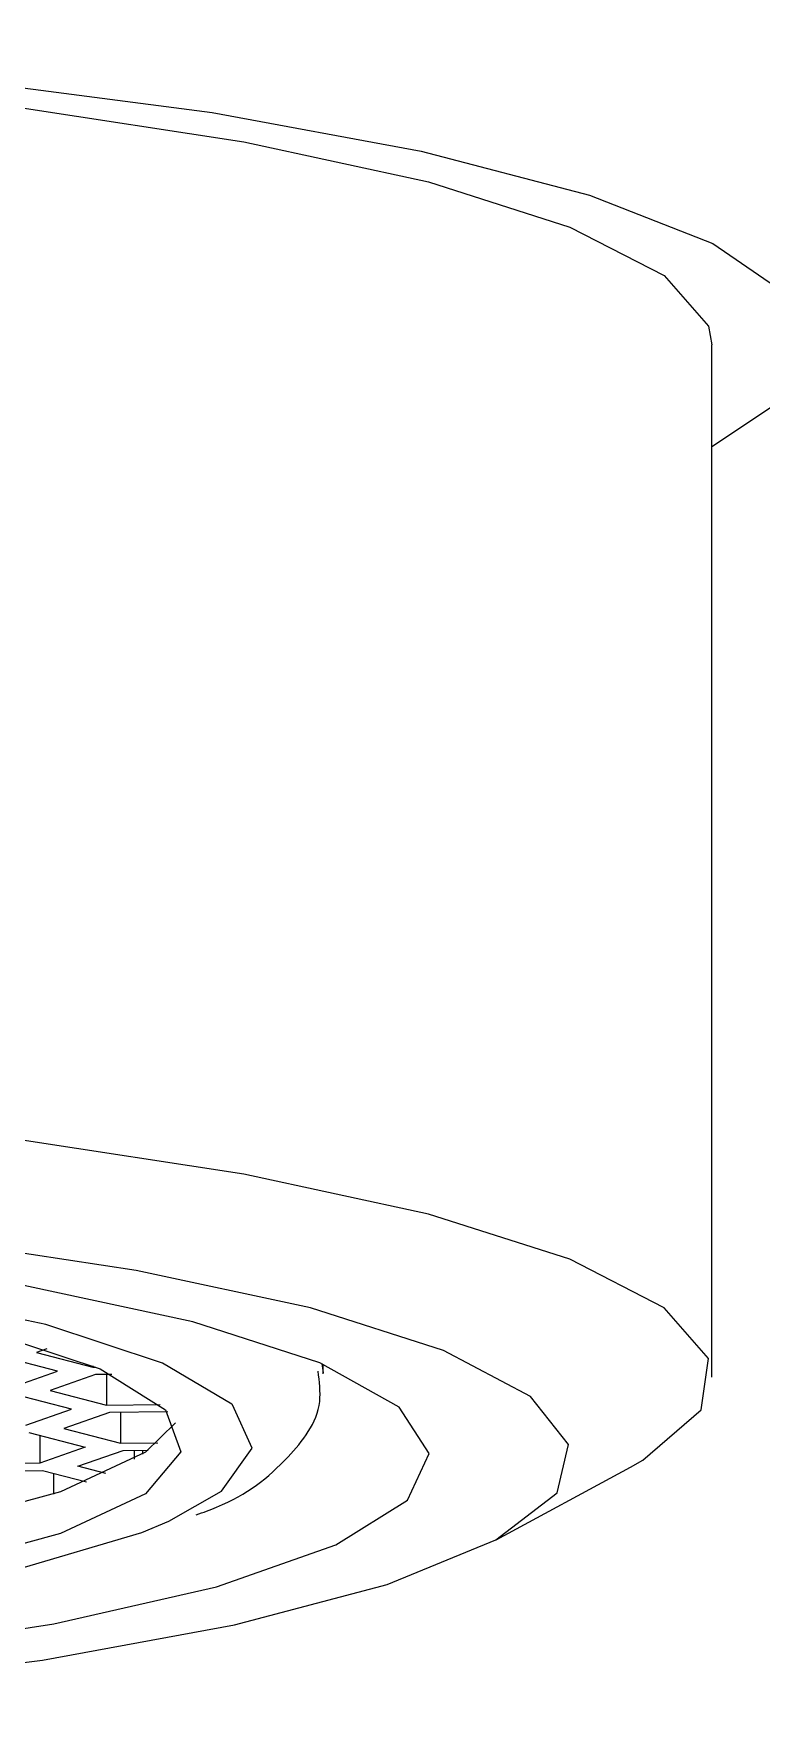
# Model space of a CAD drawing. Extents: x 14808 to 20058, y -13198 to -11680.
# Drawn here: x 19308.695 to 19309.982, y -12034.173 to -12031.175 of the extents above; entities that cross this region are included whole.
import ezdxf

# ---------------------------------------------------------------- set-up
doc = ezdxf.new("R2010")
doc.units = 0
doc.header["$LTSCALE"] = 7
doc.header["$MEASUREMENT"] = 0
doc.layers.add('Layer 5', color=7, linetype='CONTINUOUS')

# ---------------------------------------------------------------- blocks, each defined once
blk = doc.blocks.new('block 30')
at = {"layer": 'Layer 5', "color": 9, "lineweight": 25, "true_color": 0xc4c4c4}
blk.add_lwpolyline([(111.927, 54.696), (112.879, 55.212)], dxfattribs=at)
blk = doc.blocks.new('block 31')
at = {"layer": 'Layer 5', "color": 9, "lineweight": 25, "true_color": 0xc4c4c4}
blk.add_lwpolyline([(113.453, 55.848), (113.453, 63.158)], dxfattribs=at)
blk = doc.blocks.new('block 33')
at = {"layer": 'Layer 5', "color": 9, "lineweight": 25, "true_color": 0xc4c4c4}
blk.add_open_spline([(109.804, 54.873), (109.853, 54.891), (109.903, 54.909), (109.948, 54.928), (110.171, 55.02), (110.309, 55.131), (110.454, 55.285), (110.555, 55.393), (110.661, 55.523), (110.678, 55.676), (110.685, 55.744), (110.676, 55.817), (110.666, 55.89)], degree=3, knots=[0, 0, 0, 0, 1, 1, 1, 2, 2, 2, 3, 3, 3, 4, 4, 4, 4], dxfattribs=at)
blk = doc.blocks.new('block 36')
at = {"layer": 'Layer 5', "color": 9, "lineweight": 25, "true_color": 0xc4c4c4}
blk.add_lwpolyline([(110.703, 55.871), (110.703, 55.94)], dxfattribs=at)
blk = doc.blocks.new('block 91')
at = {"layer": 'Layer 5', "color": 9, "lineweight": 25, "true_color": 0xc4c4c4}
blk.add_lwpolyline([(89.453, 62.437), (89.138, 62.619), (88.79, 62.989), (88.807, 63.363), (89.188, 63.731), (89.921, 64.083), (90.986, 64.407), (92.353, 64.697), (93.981, 64.942), (95.824, 65.136), (97.828, 65.272), (99.938, 65.348), (102.091, 65.361), (104.225, 65.311), (106.28, 65.198), (108.195, 65.028), (109.917, 64.803), (111.396, 64.531), (112.588, 64.219), (113.46, 63.877), (113.986, 63.514), (114.153, 63.141), (113.953, 62.769), (113.453, 62.437)], dxfattribs=at)
blk = doc.blocks.new('block 93')
at = {"layer": 'Layer 5', "color": 9, "lineweight": 25, "true_color": 0xc4c4c4}
blk.add_lwpolyline([(89.453, 63.158), (89.527, 63.39), (89.94, 63.747), (90.703, 64.085), (91.793, 64.395), (93.176, 64.667), (94.81, 64.894), (96.647, 65.068), (98.63, 65.184), (100.697, 65.238), (102.789, 65.229), (104.839, 65.158), (106.787, 65.025), (108.573, 64.836), (110.142, 64.596), (111.447, 64.312), (112.449, 63.993), (113.116, 63.649), (113.429, 63.29), (113.453, 63.158)], dxfattribs=at)
blk = doc.blocks.new('block 97')
at = {"layer": 'Layer 5', "color": 9, "lineweight": 25, "true_color": 0xc4c4c4}
blk.add_lwpolyline([(111.447, 57.002), (110.142, 57.286), (108.573, 57.526), (106.787, 57.715), (104.839, 57.848), (102.789, 57.92), (100.697, 57.929), (98.63, 57.874), (96.647, 57.758), (94.81, 57.584), (93.176, 57.357), (91.793, 57.085), (90.703, 56.775), (89.94, 56.437), (89.527, 56.081), (89.477, 55.718), (89.79, 55.359), (90.026, 55.212)], dxfattribs=at)
blk = doc.blocks.new('block 98')
at = {"layer": 'Layer 5', "color": 9, "lineweight": 25, "true_color": 0xc4c4c4}
blk.add_lwpolyline([(112.879, 55.212), (112.965, 55.261), (113.378, 55.617), (113.429, 55.98), (113.116, 56.339), (112.449, 56.683), (111.447, 57.002)], dxfattribs=at)
blk = doc.blocks.new('block 99')
at = {"layer": 'Layer 5', "color": 9, "lineweight": 25, "true_color": 0xc4c4c4}
for points in [[(110.614, 56.338), (109.38, 56.604), (107.891, 56.829), (106.194, 57.004), (104.346, 57.123), (102.405, 57.183), (100.433, 57.182), (98.493, 57.12)], [(97.62, 53.49), (99.522, 53.4), (101.487, 53.37), (103.451, 53.402), (105.35, 53.494), (107.124, 53.644), (108.716, 53.845), (110.074, 54.094), (111.155, 54.38), (111.925, 54.696), (112.358, 55.03), (112.44, 55.372), (112.17, 55.711), (111.554, 56.037), (110.614, 56.338)]]:
    blk.add_lwpolyline(points, dxfattribs=at)
blk = doc.blocks.new('block 100')
at = {"layer": 'Layer 5', "color": 9, "lineweight": 25, "true_color": 0xc4c4c4}
for points in [[(109.781, 56.241), (108.583, 56.497), (107.127, 56.71), (105.467, 56.87), (103.661, 56.974), (101.775, 57.016), (99.877, 56.995), (98.037, 56.912)], [(98.327, 53.63), (100.181, 53.557), (102.082, 53.547), (103.959, 53.599), (105.746, 53.712), (107.377, 53.881), (108.795, 54.101), (109.947, 54.364), (110.792, 54.66), (111.3, 54.978), (111.452, 55.307), (111.241, 55.635), (110.679, 55.95), (109.781, 56.241)]]:
    blk.add_lwpolyline(points, dxfattribs=at)
blk = doc.blocks.new('block 101')
at = {"layer": 'Layer 5', "color": 9, "lineweight": 25, "true_color": 0xc4c4c4}
blk.add_lwpolyline([(108.74, 56.22), (107.616, 56.457), (106.24, 56.65), (104.668, 56.792), (102.964, 56.875), (101.198, 56.897), (99.442, 56.857), (97.769, 56.757), (96.247, 56.599), (94.938, 56.393), (93.895, 56.144), (93.162, 55.864), (92.866, 55.671)], dxfattribs=at)
blk = doc.blocks.new('block 102')
at = {"layer": 'Layer 5', "color": 9, "lineweight": 25, "true_color": 0xc4c4c4}
blk.add_lwpolyline([(92.938, 55.029), (93.049, 54.955), (93.713, 54.67), (94.693, 54.414), (95.949, 54.198), (97.431, 54.029), (99.078, 53.916), (100.821, 53.863), (102.591, 53.872), (104.315, 53.943), (105.92, 54.072), (107.344, 54.255), (108.525, 54.484), (109.418, 54.749), (109.611, 54.829)], dxfattribs=at)
blk = doc.blocks.new('block 103')
at = {"layer": 'Layer 5', "color": 9, "lineweight": 25, "true_color": 0xc4c4c4}
blk.add_lwpolyline([(110.056, 55.656), (109.566, 55.948), (108.74, 56.22)], dxfattribs=at)
blk = doc.blocks.new('block 104')
at = {"layer": 'Layer 5', "color": 9, "lineweight": 25, "true_color": 0xc4c4c4}
blk.add_lwpolyline([(97.63, 56.648), (99.233, 56.759), (100.934, 56.808), (102.657, 56.796), (104.327, 56.721), (105.873, 56.588), (107.224, 56.402), (108.323, 56.172), (109.123, 55.906), (109.587, 55.618), (109.695, 55.319), (109.444, 55.022), (108.843, 54.742), (107.919, 54.489), (106.713, 54.275), (105.276, 54.109), (103.673, 53.999), (101.972, 53.949), (100.248, 53.961), (98.578, 54.036)], dxfattribs=at)
blk = doc.blocks.new('block 106')
at = {"layer": 'Layer 5', "color": 9, "lineweight": 25, "true_color": 0xc4c4c4}
blk.add_lwpolyline([(109.657, 55.524), (109.444, 55.318), (108.843, 55.037), (107.919, 54.785), (106.713, 54.57), (105.276, 54.404), (103.673, 54.294), (101.972, 54.244), (100.248, 54.257), (98.578, 54.331), (97.033, 54.464), (95.681, 54.65), (94.582, 54.881)], dxfattribs=at)
blk = doc.blocks.new('block 107')
at = {"layer": 'Layer 5', "color": 9, "lineweight": 25, "true_color": 0xc4c4c4}
blk.add_lwpolyline([(108.746, 56.048), (108.673, 56.023)], dxfattribs=at)
blk = doc.blocks.new('block 108')
at = {"layer": 'Layer 5', "color": 9, "lineweight": 25, "true_color": 0xc4c4c4}
blk.add_lwpolyline([(108.673, 56.023), (109.072, 55.918)], dxfattribs=at)
blk = doc.blocks.new('block 109')
at = {"layer": 'Layer 5', "color": 9, "lineweight": 25, "true_color": 0xc4c4c4}
blk.add_lwpolyline([(109.072, 55.918), (109.094, 55.919)], dxfattribs=at)
blk = doc.blocks.new('block 110')
at = {"layer": 'Layer 5', "color": 9, "lineweight": 25, "true_color": 0xc4c4c4}
blk.add_lwpolyline([(109.207, 55.868), (109.091, 55.866)], dxfattribs=at)
blk = doc.blocks.new('block 111')
at = {"layer": 'Layer 5', "color": 9, "lineweight": 25, "true_color": 0xc4c4c4}
blk.add_lwpolyline([(109.091, 55.866), (108.771, 55.754)], dxfattribs=at)
blk = doc.blocks.new('block 112')
at = {"layer": 'Layer 5', "color": 9, "lineweight": 25, "true_color": 0xc4c4c4}
blk.add_lwpolyline([(108.771, 55.754), (109.17, 55.65)], dxfattribs=at)
blk = doc.blocks.new('block 113')
at = {"layer": 'Layer 5', "color": 9, "lineweight": 25, "true_color": 0xc4c4c4}
blk.add_lwpolyline([(109.17, 55.65), (109.549, 55.654)], dxfattribs=at)
blk = doc.blocks.new('block 114')
at = {"layer": 'Layer 5', "color": 9, "lineweight": 25, "true_color": 0xc4c4c4}
blk.add_lwpolyline([(109.602, 55.602), (109.189, 55.598)], dxfattribs=at)
blk = doc.blocks.new('block 115')
at = {"layer": 'Layer 5', "color": 9, "lineweight": 25, "true_color": 0xc4c4c4}
blk.add_lwpolyline([(109.189, 55.598), (108.868, 55.485)], dxfattribs=at)
blk = doc.blocks.new('block 116')
at = {"layer": 'Layer 5', "color": 9, "lineweight": 25, "true_color": 0xc4c4c4}
blk.add_lwpolyline([(108.868, 55.485), (109.267, 55.381)], dxfattribs=at)
blk = doc.blocks.new('block 117')
at = {"layer": 'Layer 5', "color": 9, "lineweight": 25, "true_color": 0xc4c4c4}
blk.add_lwpolyline([(109.267, 55.381), (109.532, 55.384)], dxfattribs=at)
blk = doc.blocks.new('block 118')
at = {"layer": 'Layer 5', "color": 9, "lineweight": 25, "true_color": 0xc4c4c4}
blk.add_lwpolyline([(109.287, 55.329), (109.463, 55.331)], dxfattribs=at)
blk = doc.blocks.new('block 119')
at = {"layer": 'Layer 5', "color": 9, "lineweight": 25, "true_color": 0xc4c4c4}
blk.add_lwpolyline([(108.966, 55.217), (109.287, 55.329)], dxfattribs=at)
blk = doc.blocks.new('block 120')
at = {"layer": 'Layer 5', "color": 9, "lineweight": 25, "true_color": 0xc4c4c4}
blk.add_lwpolyline([(109.164, 55.165), (108.966, 55.217)], dxfattribs=at)
blk = doc.blocks.new('block 232')
at = {"layer": 'Layer 5', "color": 9, "lineweight": 25, "true_color": 0xc4c4c4}
blk.add_lwpolyline([(108.697, 55.24), (107.977, 55.232)], dxfattribs=at)
blk = doc.blocks.new('block 233')
at = {"layer": 'Layer 5', "color": 9, "lineweight": 25, "true_color": 0xc4c4c4}
blk.add_lwpolyline([(109.018, 55.352), (108.697, 55.24)], dxfattribs=at)
blk = doc.blocks.new('block 234')
at = {"layer": 'Layer 5', "color": 9, "lineweight": 25, "true_color": 0xc4c4c4}
blk.add_lwpolyline([(108.618, 55.456), (109.018, 55.352)], dxfattribs=at)
blk = doc.blocks.new('block 251')
at = {"layer": 'Layer 5', "color": 9, "lineweight": 25, "true_color": 0xc4c4c4}
blk.add_lwpolyline([(108.716, 55.188), (109.028, 55.106)], dxfattribs=at)
blk = doc.blocks.new('block 252')
at = {"layer": 'Layer 5', "color": 9, "lineweight": 25, "true_color": 0xc4c4c4}
blk.add_lwpolyline([(107.995, 55.18), (108.716, 55.188)], dxfattribs=at)
blk = doc.blocks.new('block 592')
at = {"layer": 'Layer 5', "color": 9, "lineweight": 25, "true_color": 0xc4c4c4}
blk.add_lwpolyline([(108.502, 55.777), (108.822, 55.89)], dxfattribs=at)
blk = doc.blocks.new('block 593')
at = {"layer": 'Layer 5', "color": 9, "lineweight": 25, "true_color": 0xc4c4c4}
blk.add_lwpolyline([(108.822, 55.89), (108.423, 55.994)], dxfattribs=at)
blk = doc.blocks.new('block 601')
at = {"layer": 'Layer 5', "color": 9, "lineweight": 25, "true_color": 0xc4c4c4}
blk.add_lwpolyline([(108.92, 55.621), (108.521, 55.725)], dxfattribs=at)
blk = doc.blocks.new('block 606')
at = {"layer": 'Layer 5', "color": 9, "lineweight": 25, "true_color": 0xc4c4c4}
blk.add_lwpolyline([(108.599, 55.509), (108.92, 55.621)], dxfattribs=at)
blk = doc.blocks.new('block 712')
at = {"layer": 'Layer 5', "color": 9, "lineweight": 25, "true_color": 0xc4c4c4}
blk.add_lwpolyline([(109.072, 55.928), (109.072, 55.918)], dxfattribs=at)
blk = doc.blocks.new('block 736')
at = {"layer": 'Layer 5', "color": 9, "lineweight": 25, "true_color": 0xc4c4c4}
blk.add_lwpolyline([(109.17, 55.867), (109.17, 55.65)], dxfattribs=at)
blk = doc.blocks.new('block 756')
at = {"layer": 'Layer 5', "color": 9, "lineweight": 25, "true_color": 0xc4c4c4}
blk.add_lwpolyline([(109.267, 55.598), (109.267, 55.381)], dxfattribs=at)
blk = doc.blocks.new('block 768')
at = {"layer": 'Layer 5', "color": 9, "lineweight": 25, "true_color": 0xc4c4c4}
blk.add_lwpolyline([(108.697, 55.436), (108.697, 55.24)], dxfattribs=at)
blk = doc.blocks.new('block 780')
at = {"layer": 'Layer 5', "color": 9, "lineweight": 25, "true_color": 0xc4c4c4}
blk.add_lwpolyline([(109.365, 55.33), (109.365, 55.268)], dxfattribs=at)
blk = doc.blocks.new('block 789')
at = {"layer": 'Layer 5', "color": 9, "lineweight": 25, "true_color": 0xc4c4c4}
blk.add_lwpolyline([(109.423, 55.33), (109.423, 55.304)], dxfattribs=at)
blk = doc.blocks.new('block 793')
at = {"layer": 'Layer 5', "color": 9, "lineweight": 25, "true_color": 0xc4c4c4}
blk.add_lwpolyline([(108.794, 55.168), (108.794, 55.02)], dxfattribs=at)
blk = doc.blocks.new('block 1357')
at = {"layer": 'Layer 5', "color": 9, "lineweight": 25, "true_color": 0xc4c4c4}
blk.add_lwpolyline([(110.693, 55.944), (110.703, 55.879)], dxfattribs=at)
blk = doc.blocks.new('block 1360')
at = {"layer": 'Layer 5', "color": 9, "lineweight": 25, "true_color": 0xc4c4c4}
blk.add_lwpolyline([(109.611, 54.829), (109.984, 55.041), (110.201, 55.346), (110.06, 55.652), (110.056, 55.656)], dxfattribs=at)
blk = doc.blocks.new('block 2')
at = {"layer": 'Layer 5'}
for name in ['block 91', 'block 93', 'block 31', 'block 97', 'block 99', 'block 100', 'block 98', 'block 101', 'block 104', 'block 103', 'block 107', 'block 108', 'block 593', 'block 592', 'block 712', 'block 109', 'block 33', 'block 1357', 'block 36', 'block 111', 'block 110', 'block 736', 'block 601', 'block 112', 'block 113', 'block 1360', 'block 106', 'block 606', 'block 115', 'block 114', 'block 756', 'block 234', 'block 768', 'block 116', 'block 233', 'block 119', 'block 117', 'block 118', 'block 780', 'block 789', 'block 232', 'block 252', 'block 251', 'block 793', 'block 120', 'block 30', 'block 102']:
    blk.add_blockref(name, (0, 0), dxfattribs=at)

msp = doc.modelspace()

# ---------------------------------------------------------------- block references
at = {"layer": 'Layer 5', "xscale": 0.25, "yscale": 0.25, "zscale": 0.25}
msp.add_blockref('block 2', (19281.5309, -12047.5156), dxfattribs=at)

doc.saveas('drawing.dxf')
